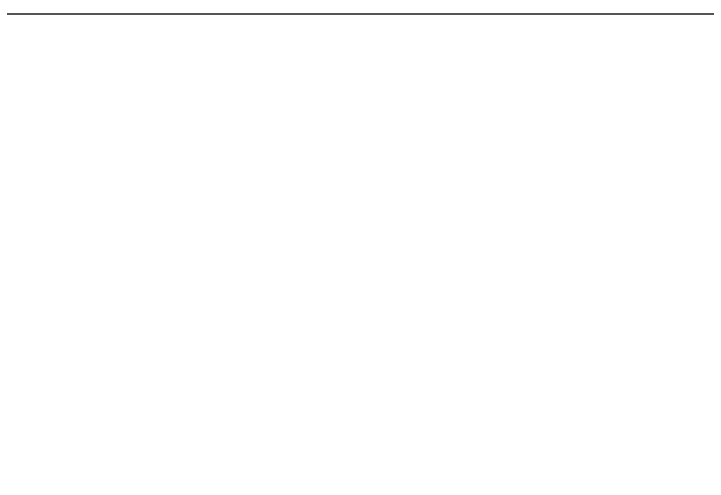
# Model space of a CAD drawing. Header units: metres. Extents: x -325 to 301, y -147 to 149.
# Drawn here: x 211.007 to 213.336, y 131.886 to 133.457 of the extents above; entities that cross this region are included whole.
import ezdxf

# ---------------------------------------------------------------- set-up
doc = ezdxf.new("R2010")
doc.units = ezdxf.units.M
doc.layers.add('-aux', color=50, linetype='Continuous', plot=False)

msp = doc.modelspace()

# ---------------------------------------------------------------- linework, layer by layer
at = {"layer": '-aux'}
msp.add_lwpolyline([(160.9222529779737, 133.4566912249669), (290.9222529779737, 133.4566912249669), (290.9222529779737, 123.4566912249669), (160.9222529779737, 123.4566912249669)], close=True, dxfattribs=at)

doc.saveas('drawing.dxf')
